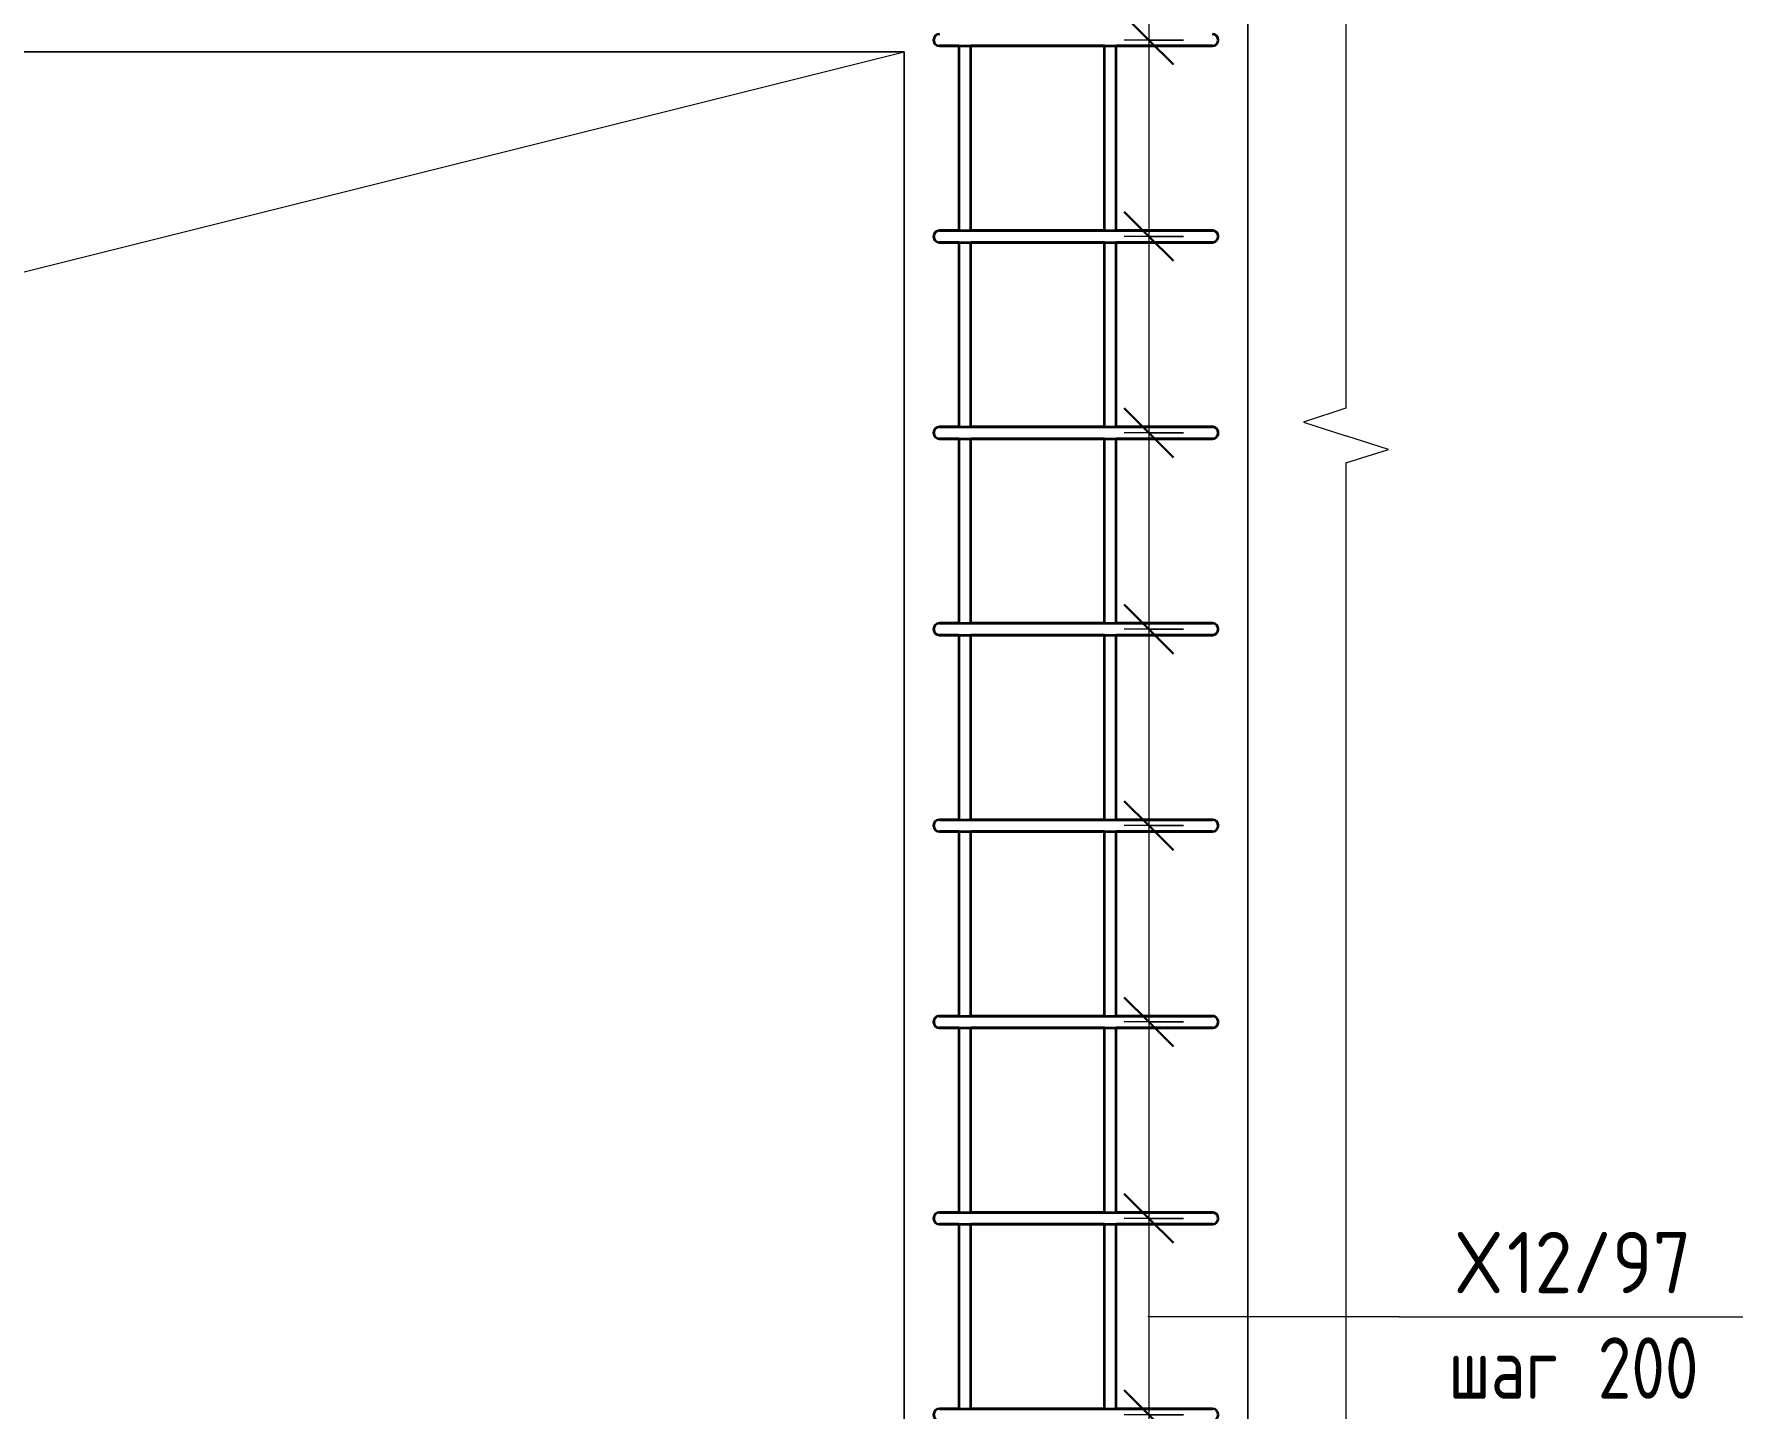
# Model space of a CAD drawing. Header units: millimetres. Extents: x -39853 to 12393, y -4903 to 80275.
# Drawn here: x 10647 to 12387, y 1483 to 2883 of the extents above; entities that cross this region are included whole.
import ezdxf

# ---------------------------------------------------------------- set-up
doc = ezdxf.new("R2010")
doc.units = ezdxf.units.MM
for name, color, linetype, lineweight in [('AA_Dim', 7, 'Continuous', 9), ('AA_Dim-25', 7, 'Continuous', 9), ('AA_Oformlenie', 7, 'Continuous', 9), ('AA_Vinoska', 7, 'Continuous', 9), ('AF_Okno', 7, 'Continuous', 20), ('AF_Stena_Опалубка', 253, 'Continuous', 20), ('KR_Armatura_Tonkie', 7, 'Continuous', 20)]:
    doc.layers.add(name, color=color, linetype=linetype, lineweight=lineweight)
doc.styles.add('ISOCPEUR_6', font='isocpeur.ttf', dxfattribs={"width": 0.9, "height": 62.5})
doc.styles.add('ISOCPEUR_7', font='isocpeur.ttf', dxfattribs={"width": 0.8, "height": 62.5})
doc.dimstyles.new('10_Раскладка_арматуры_с_засечками_4', dxfattribs={"dimscale": 304.8, "dimtxt": 0.18, "dimasz": 0.164042, "dimexe": 0.082021, "dimexo": 0, "dimgap": 0, "dimtad": 1, "dimdec": 3, "dimrnd": 0.001, "dimdsep": 46, "dimtxsty": 'ISOCPEUR_6', "dimblk1": 'OBLIQUE', "dimblk2": 'OBLIQUE', "dimsah": 1, "dimcen": 0.09, "dimdle": 0.082021, "dimazin": 0, "dimtfac": 1, "dimtdec": 4, "dimtix": 1, "dimtmove": 0, "dimatfit": 3, "dimfxl": 1, "dimtvp": 1, "dimtolj": 1, "dimtzin": 0, "dimlwd": 18, "dimlwe": 18, "dimarcsym": 2})

# ---------------------------------------------------------------- blocks, each defined once
blk = doc.blocks.new('231_Отверстие прямоугольное в стене _Окно_Стена_ - Отверстие прямоугольное с обрамлением-4186206-Схема обрамления отверстия в стене 1530х2530')
at = {"layer": 'AF_Okno', "lineweight": 9}
blk.add_line((-36488.9, 2559), (-35264.9, 2865), dxfattribs=at)
blk = doc.blocks.new('011_Прямоугольник обрыва _ЭлУзла_ - 011_Прямоугольник обрыва _ЭлУзла_-4185680-Схема обрамления отверстия в стене 1530х2530')
at = {"layer": 'AA_Oformlenie'}
for p, q in [((-34814.9, 3435.2), (-34814.9, 2502)), ((-34814.9, 2446.4), (-34814.9, 579.4))]:
    blk.add_line(p, q, dxfattribs=at)
blk = doc.blocks.new('DIMBLOCK209-Схема обрамления отверстия в стене 1530х2530')
at = {"layer": 'AA_Dim-25', "lineweight": 30}
for p, q in [((11782.5, 2877), (11757.5, 2902)), ((11782.5, 2877), (11807.5, 2852)), ((11782.5, 2677), (11757.5, 2702)), ((11782.5, 2677), (11807.5, 2652))]:
    blk.add_line(p, q, dxfattribs=at)
at = {"layer": 'AA_Dim-25', "lineweight": 18}
for p, q in [((11782.5, 2902), (11782.5, 2677)), ((11817.9, 2877), (11757.5, 2877)), ((11782.5, 2877), (11817.9, 2877)), ((11817.9, 2677), (11757.5, 2677)), ((11782.5, 2677), (11817.9, 2677))]:
    blk.add_line(p, q, dxfattribs=at)
blk = doc.blocks.new('_Oblique')
at = {"color": 0, "linetype": 'ByBlock', "lineweight": -2}
blk.add_line((-0.5, -0.5), (0.5, 0.5), dxfattribs=at)
blk = doc.blocks.new('DIMBLOCK210-Схема обрамления отверстия в стене 1530х2530')
at = {"layer": 'AA_Dim-25', "lineweight": 30}
for p, q in [((11782.5, 2677), (11757.5, 2702)), ((11782.5, 2677), (11807.5, 2652)), ((11782.5, 2477), (11757.5, 2502)), ((11782.5, 2477), (11807.5, 2452))]:
    blk.add_line(p, q, dxfattribs=at)
at = {"layer": 'AA_Dim-25', "lineweight": 18}
for p, q in [((11817.9, 2677), (11757.5, 2677)), ((11782.5, 2677), (11782.5, 2477)), ((11782.5, 2677), (11817.9, 2677)), ((11817.9, 2477), (11757.5, 2477)), ((11782.5, 2477), (11817.9, 2477))]:
    blk.add_line(p, q, dxfattribs=at)
blk = doc.blocks.new('DIMBLOCK211-Схема обрамления отверстия в стене 1530х2530')
at = {"layer": 'AA_Dim-25', "lineweight": 30}
for p, q in [((11782.5, 2477), (11757.5, 2502)), ((11782.5, 2477), (11807.5, 2452)), ((11782.5, 2277), (11757.5, 2302)), ((11782.5, 2277), (11807.5, 2252))]:
    blk.add_line(p, q, dxfattribs=at)
at = {"layer": 'AA_Dim-25', "lineweight": 18}
for p, q in [((11817.9, 2477), (11757.5, 2477)), ((11782.5, 2477), (11782.5, 2277)), ((11782.5, 2477), (11817.9, 2477)), ((11817.9, 2277), (11757.5, 2277)), ((11782.5, 2277), (11817.9, 2277))]:
    blk.add_line(p, q, dxfattribs=at)
blk = doc.blocks.new('DIMBLOCK212-Схема обрамления отверстия в стене 1530х2530')
at = {"layer": 'AA_Dim-25', "lineweight": 30}
for p, q in [((11782.5, 2277), (11757.5, 2302)), ((11782.5, 2277), (11807.5, 2252)), ((11782.5, 2077), (11757.5, 2102)), ((11782.5, 2077), (11807.5, 2052))]:
    blk.add_line(p, q, dxfattribs=at)
at = {"layer": 'AA_Dim-25', "lineweight": 18}
for p, q in [((11817.9, 2277), (11757.5, 2277)), ((11782.5, 2277), (11782.5, 2077)), ((11782.5, 2277), (11817.9, 2277)), ((11817.9, 2077), (11757.5, 2077)), ((11782.5, 2077), (11817.9, 2077))]:
    blk.add_line(p, q, dxfattribs=at)
blk = doc.blocks.new('DIMBLOCK213-Схема обрамления отверстия в стене 1530х2530')
at = {"layer": 'AA_Dim-25', "lineweight": 30}
for p, q in [((11782.5, 2077), (11757.5, 2102)), ((11782.5, 2077), (11807.5, 2052)), ((11782.5, 1877), (11757.5, 1902)), ((11782.5, 1877), (11807.5, 1852))]:
    blk.add_line(p, q, dxfattribs=at)
at = {"layer": 'AA_Dim-25', "lineweight": 18}
for p, q in [((11817.9, 2077), (11757.5, 2077)), ((11782.5, 2077), (11782.5, 1877)), ((11782.5, 2077), (11817.9, 2077)), ((11817.9, 1877), (11757.5, 1877)), ((11782.5, 1877), (11817.9, 1877))]:
    blk.add_line(p, q, dxfattribs=at)
blk = doc.blocks.new('DIMBLOCK214-Схема обрамления отверстия в стене 1530х2530')
at = {"layer": 'AA_Dim-25', "lineweight": 30}
for p, q in [((11782.5, 1877), (11757.5, 1902)), ((11782.5, 1877), (11807.5, 1852)), ((11782.5, 1677), (11757.5, 1702)), ((11782.5, 1677), (11807.5, 1652))]:
    blk.add_line(p, q, dxfattribs=at)
at = {"layer": 'AA_Dim-25', "lineweight": 18}
for p, q in [((11817.9, 1877), (11757.5, 1877)), ((11782.5, 1877), (11782.5, 1677)), ((11782.5, 1877), (11817.9, 1877)), ((11817.9, 1677), (11757.5, 1677)), ((11782.5, 1677), (11817.9, 1677))]:
    blk.add_line(p, q, dxfattribs=at)
blk = doc.blocks.new('DIMBLOCK215-Схема обрамления отверстия в стене 1530х2530')
at = {"layer": 'AA_Dim-25', "lineweight": 30}
for p, q in [((11782.5, 1677), (11757.5, 1702)), ((11782.5, 1677), (11807.5, 1652)), ((11782.5, 1477), (11757.5, 1502)), ((11782.5, 1477), (11807.5, 1452))]:
    blk.add_line(p, q, dxfattribs=at)
at = {"layer": 'AA_Dim-25', "lineweight": 18}
for p, q in [((11817.9, 1677), (11757.5, 1677)), ((11782.5, 1677), (11782.5, 1477)), ((11782.5, 1677), (11817.9, 1677)), ((11817.9, 1477), (11757.5, 1477)), ((11782.5, 1477), (11817.9, 1477))]:
    blk.add_line(p, q, dxfattribs=at)
blk = doc.blocks.new('DIMBLOCK216-Схема обрамления отверстия в стене 1530х2530')
at = {"layer": 'AA_Dim-25', "lineweight": 30}
for p, q in [((11782.5, 1477), (11757.5, 1502)), ((11782.5, 1477), (11807.5, 1452)), ((11782.5, 1277), (11757.5, 1302)), ((11782.5, 1277), (11807.5, 1252))]:
    blk.add_line(p, q, dxfattribs=at)
at = {"layer": 'AA_Dim-25', "lineweight": 18}
for p, q in [((11817.9, 1477), (11757.5, 1477)), ((11782.5, 1477), (11782.5, 1277)), ((11782.5, 1477), (11817.9, 1477)), ((11817.9, 1277), (11757.5, 1277)), ((11782.5, 1277), (11817.9, 1277))]:
    blk.add_line(p, q, dxfattribs=at)
blk = doc.blocks.new('042_М_Арматуры - Диам длина поз _ Комментарий-3662934-Схема обрамления отверстия в стене 1530х2530')
at = {"layer": 'AA_Vinoska'}
blk.add_line((-34755.3, -251), (-34405.3, -251), dxfattribs=at)

msp = doc.modelspace()

# ---------------------------------------------------------------- linework, layer by layer
at = {"layer": 'AA_Vinoska'}
for p, q in [((11983.2123, 2502.024), (11939.8873, 2487.9469)), ((11939.8873, 2487.9469), (11983.2123, 2473.8697)), ((12026.5136, 2460.1197), (11983.2123, 2473.8697)), ((11983.2123, 2446.3697), (12026.5136, 2460.1197)), ((11781.4726, 1576.8911), (12037.4384, 1576.8911))]:
    msp.add_line(p, q, dxfattribs=at)
at = {"layer": 'AF_Stena_Опалубка'}
for p, q in [((11883.2123, -410), (11883.2123, 3115)), ((11883.2123, 3115), (11883.2123, -410)), ((10003.2123, 2865), (11533.2123, 2865)), ((11533.2123, 2865), (10003.2123, 2865)), ((11533.2123, 2865), (11533.2123, 335)), ((11533.2123, 335), (11533.2123, 2865))]:
    msp.add_line(p, q, dxfattribs=at)
at = {"layer": 'KR_Armatura_Tonkie', "lineweight": 35}
for p, q in [((11570.439, 2871), (11569.2123, 2871)), ((11569.2123, 2871), (11605.2123, 2871)), ((11589.124, 2871), (11570.5193, 2871)), ((11589.2123, 2683), (11589.2123, 2871)), ((11589.2123, 2683), (11589.2123, 2871)), ((11605.2123, 2871), (11601.1748, 2871)), ((11601.2123, 2683), (11601.2123, 2871)), ((11601.2123, 2683), (11601.2123, 2871)), ((11737.2123, 2871), (11605.2123, 2871)), ((11605.2123, 2871), (11811.2123, 2871)), ((11737.2123, 2683), (11737.2123, 2871)), ((11737.2123, 2683), (11737.2123, 2871)), ((11749.2123, 2871), (11785.7565, 2871)), ((11811.2123, 2871), (11749.2123, 2871)), ((11749.2123, 2683), (11749.2123, 2871)), ((11749.2123, 2683), (11749.2123, 2871)), ((11785.7565, 2871), (11847.2123, 2871)), ((11836.6682, 2871), (11799.5026, 2871)), ((11847.2123, 2871), (11811.2123, 2871)), ((11811.2123, 2871), (11836.6682, 2871)), ((11836.6682, 2871), (11836.6682, 2871)), ((11589.124, 2683), (11569.2123, 2683)), ((11569.2123, 2683), (11605.2123, 2683)), ((11605.2123, 2683), (11601.1748, 2683)), ((11737.2123, 2683), (11605.2123, 2683)), ((11605.2123, 2683), (11811.2123, 2683)), ((11749.2123, 2683), (11785.7565, 2683)), ((11811.2123, 2683), (11749.2123, 2683)), ((11785.7565, 2683), (11847.2123, 2683)), ((11836.6682, 2683), (11799.5026, 2683)), ((11847.2123, 2683), (11811.2123, 2683)), ((11811.2123, 2683), (11847.2123, 2683)), ((11847.2123, 2683), (11836.6682, 2683)), ((11589.124, 2671), (11569.2123, 2671)), ((11569.2123, 2671), (11605.2123, 2671)), ((11589.2123, 2483), (11589.2123, 2671)), ((11589.2123, 2483), (11589.2123, 2671)), ((11605.2123, 2671), (11601.1748, 2671)), ((11601.2123, 2483), (11601.2123, 2671)), ((11601.2123, 2483), (11601.2123, 2671)), ((11737.2123, 2671), (11605.2123, 2671)), ((11605.2123, 2671), (11811.2123, 2671)), ((11737.2123, 2483), (11737.2123, 2671)), ((11737.2123, 2483), (11737.2123, 2671)), ((11749.2123, 2671), (11785.7565, 2671)), ((11811.2123, 2671), (11749.2123, 2671)), ((11749.2123, 2483), (11749.2123, 2671)), ((11749.2123, 2483), (11749.2123, 2671)), ((11785.7565, 2671), (11847.2123, 2671)), ((11836.6682, 2671), (11799.5026, 2671)), ((11847.2123, 2671), (11811.2123, 2671)), ((11811.2123, 2671), (11836.6682, 2671)), ((11836.6682, 2671), (11836.6682, 2671)), ((11589.124, 2483), (11569.2123, 2483)), ((11569.2123, 2483), (11605.2123, 2483)), ((11605.2123, 2483), (11601.1748, 2483)), ((11737.2123, 2483), (11605.2123, 2483)), ((11605.2123, 2483), (11811.2123, 2483)), ((11749.2123, 2483), (11785.7565, 2483)), ((11811.2123, 2483), (11749.2123, 2483)), ((11785.7565, 2483), (11847.2123, 2483)), ((11836.6682, 2483), (11799.5026, 2483)), ((11847.2123, 2483), (11811.2123, 2483)), ((11811.2123, 2483), (11847.2123, 2483)), ((11847.2123, 2483), (11836.6682, 2483)), ((11589.124, 2471), (11569.2123, 2471)), ((11569.2123, 2471), (11605.2123, 2471)), ((11589.2123, 2283), (11589.2123, 2471)), ((11589.2123, 2283), (11589.2123, 2471)), ((11605.2123, 2471), (11601.1748, 2471)), ((11601.2123, 2283), (11601.2123, 2471)), ((11601.2123, 2283), (11601.2123, 2471)), ((11737.2123, 2471), (11605.2123, 2471)), ((11605.2123, 2471), (11811.2123, 2471)), ((11737.2123, 2283), (11737.2123, 2471)), ((11737.2123, 2283), (11737.2123, 2471)), ((11749.2123, 2471), (11785.7565, 2471)), ((11811.2123, 2471), (11749.2123, 2471)), ((11749.2123, 2283), (11749.2123, 2471)), ((11749.2123, 2283), (11749.2123, 2471)), ((11785.7565, 2471), (11847.2123, 2471)), ((11836.6682, 2471), (11799.5026, 2471)), ((11847.2123, 2471), (11811.2123, 2471)), ((11811.2123, 2471), (11836.6682, 2471)), ((11836.6682, 2471), (11836.6682, 2471)), ((11589.124, 2283), (11569.2123, 2283)), ((11569.2123, 2283), (11605.2123, 2283)), ((11605.2123, 2283), (11601.1748, 2283)), ((11737.2123, 2283), (11605.2123, 2283)), ((11605.2123, 2283), (11811.2123, 2283)), ((11749.2123, 2283), (11785.7565, 2283)), ((11811.2123, 2283), (11749.2123, 2283)), ((11785.7565, 2283), (11847.2123, 2283)), ((11836.6682, 2283), (11799.5026, 2283)), ((11847.2123, 2283), (11811.2123, 2283)), ((11811.2123, 2283), (11847.2123, 2283)), ((11847.2123, 2283), (11836.6682, 2283)), ((11589.124, 2271), (11569.2123, 2271)), ((11569.2123, 2271), (11605.2123, 2271)), ((11589.2123, 2083), (11589.2123, 2271)), ((11589.2123, 2083), (11589.2123, 2271)), ((11605.2123, 2271), (11601.1748, 2271)), ((11601.2123, 2083), (11601.2123, 2271)), ((11601.2123, 2083), (11601.2123, 2271)), ((11737.2123, 2271), (11605.2123, 2271)), ((11605.2123, 2271), (11811.2123, 2271)), ((11737.2123, 2083), (11737.2123, 2271)), ((11737.2123, 2083), (11737.2123, 2271)), ((11749.2123, 2271), (11785.7565, 2271)), ((11811.2123, 2271), (11749.2123, 2271)), ((11749.2123, 2083), (11749.2123, 2271)), ((11749.2123, 2083), (11749.2123, 2271)), ((11785.7565, 2271), (11847.2123, 2271)), ((11836.6682, 2271), (11799.5026, 2271)), ((11847.2123, 2271), (11811.2123, 2271)), ((11811.2123, 2271), (11836.6682, 2271)), ((11836.6682, 2271), (11836.6682, 2271)), ((11589.124, 2083), (11569.2123, 2083)), ((11569.2123, 2083), (11605.2123, 2083)), ((11589.124, 2071), (11569.2123, 2071)), ((11569.2123, 2071), (11605.2123, 2071)), ((11589.2123, 1883), (11589.2123, 2071)), ((11589.2123, 1883), (11589.2123, 2071)), ((11605.2123, 2083), (11601.1748, 2083)), ((11605.2123, 2071), (11601.1748, 2071)), ((11601.2123, 1883), (11601.2123, 2071)), ((11601.2123, 1883), (11601.2123, 2071)), ((11737.2123, 2083), (11605.2123, 2083)), ((11605.2123, 2083), (11811.2123, 2083)), ((11737.2123, 2071), (11605.2123, 2071)), ((11605.2123, 2071), (11811.2123, 2071)), ((11737.2123, 1883), (11737.2123, 2071)), ((11737.2123, 1883), (11737.2123, 2071)), ((11749.2123, 2083), (11785.7565, 2083)), ((11811.2123, 2083), (11749.2123, 2083)), ((11749.2123, 2071), (11785.7565, 2071)), ((11811.2123, 2071), (11749.2123, 2071)), ((11749.2123, 1883), (11749.2123, 2071)), ((11749.2123, 1883), (11749.2123, 2071)), ((11785.7565, 2083), (11847.2123, 2083)), ((11785.7565, 2071), (11847.2123, 2071)), ((11836.6682, 2083), (11799.5026, 2083)), ((11836.6682, 2071), (11799.5026, 2071)), ((11847.2123, 2083), (11811.2123, 2083)), ((11811.2123, 2083), (11847.2123, 2083)), ((11847.2123, 2071), (11811.2123, 2071)), ((11811.2123, 2071), (11836.6682, 2071)), ((11847.2123, 2083), (11836.6682, 2083)), ((11836.6682, 2071), (11836.6682, 2071)), ((11589.124, 1883), (11569.2123, 1883)), ((11569.2123, 1883), (11605.2123, 1883)), ((11605.2123, 1883), (11601.1748, 1883)), ((11737.2123, 1883), (11605.2123, 1883)), ((11605.2123, 1883), (11811.2123, 1883)), ((11749.2123, 1883), (11785.7565, 1883)), ((11811.2123, 1883), (11749.2123, 1883)), ((11785.7565, 1883), (11847.2123, 1883)), ((11836.6682, 1883), (11799.5026, 1883)), ((11847.2123, 1883), (11811.2123, 1883)), ((11811.2123, 1883), (11847.2123, 1883)), ((11847.2123, 1883), (11836.6682, 1883)), ((11589.124, 1871), (11569.2123, 1871)), ((11569.2123, 1871), (11605.2123, 1871)), ((11589.2123, 1683), (11589.2123, 1871)), ((11589.2123, 1683), (11589.2123, 1871)), ((11605.2123, 1871), (11601.1748, 1871)), ((11601.2123, 1683), (11601.2123, 1871)), ((11601.2123, 1683), (11601.2123, 1871)), ((11737.2123, 1871), (11605.2123, 1871)), ((11605.2123, 1871), (11811.2123, 1871)), ((11737.2123, 1683), (11737.2123, 1871)), ((11737.2123, 1683), (11737.2123, 1871)), ((11749.2123, 1871), (11785.7565, 1871)), ((11811.2123, 1871), (11749.2123, 1871)), ((11749.2123, 1683), (11749.2123, 1871)), ((11749.2123, 1683), (11749.2123, 1871)), ((11785.7565, 1871), (11847.2123, 1871)), ((11836.6682, 1871), (11799.5026, 1871)), ((11847.2123, 1871), (11811.2123, 1871)), ((11811.2123, 1871), (11836.6682, 1871)), ((11836.6682, 1871), (11836.6682, 1871)), ((11589.124, 1683), (11569.2123, 1683)), ((11569.2123, 1683), (11605.2123, 1683)), ((11589.124, 1671), (11569.2123, 1671)), ((11569.2123, 1671), (11605.2123, 1671)), ((11589.2123, 1483), (11589.2123, 1671)), ((11589.2123, 1483), (11589.2123, 1671)), ((11605.2123, 1683), (11601.1748, 1683)), ((11605.2123, 1671), (11601.1748, 1671)), ((11601.2123, 1483), (11601.2123, 1671)), ((11601.2123, 1483), (11601.2123, 1671)), ((11737.2123, 1683), (11605.2123, 1683)), ((11605.2123, 1683), (11811.2123, 1683)), ((11737.2123, 1671), (11605.2123, 1671)), ((11605.2123, 1671), (11811.2123, 1671)), ((11737.2123, 1483), (11737.2123, 1671)), ((11737.2123, 1483), (11737.2123, 1671)), ((11749.2123, 1683), (11785.7565, 1683)), ((11811.2123, 1683), (11749.2123, 1683)), ((11749.2123, 1671), (11785.7565, 1671)), ((11811.2123, 1671), (11749.2123, 1671)), ((11749.2123, 1483), (11749.2123, 1671)), ((11749.2123, 1483), (11749.2123, 1671)), ((11785.7565, 1683), (11847.2123, 1683)), ((11785.7565, 1671), (11847.2123, 1671)), ((11836.6682, 1683), (11799.5026, 1683)), ((11836.6682, 1671), (11799.5026, 1671)), ((11847.2123, 1683), (11811.2123, 1683)), ((11811.2123, 1683), (11847.2123, 1683)), ((11847.2123, 1671), (11811.2123, 1671)), ((11811.2123, 1671), (11836.6682, 1671)), ((11847.2123, 1683), (11836.6682, 1683)), ((11836.6682, 1671), (11836.6682, 1671)), ((11589.124, 1483), (11569.2123, 1483)), ((11569.2123, 1483), (11605.2123, 1483)), ((11605.2123, 1483), (11601.1748, 1483)), ((11737.2123, 1483), (11605.2123, 1483)), ((11605.2123, 1483), (11811.2123, 1483)), ((11749.2123, 1483), (11785.7565, 1483)), ((11811.2123, 1483), (11749.2123, 1483)), ((11785.7565, 1483), (11847.2123, 1483)), ((11836.6682, 1483), (11799.5026, 1483)), ((11847.2123, 1483), (11811.2123, 1483)), ((11811.2123, 1483), (11847.2123, 1483)), ((11847.2123, 1483), (11836.6682, 1483))]:
    msp.add_line(p, q, dxfattribs=at)
for centre, start, end in [((11569.2123, 2877), 90, 270), ((11569.2123, 2877), 90, 270), ((11847.2123, 2877), 270, 90), ((11847.2123, 2877), 270, 90), ((11847.2123, 2877), 270, 87.2175996), ((11569.2123, 2677), 90, 270), ((11569.2123, 2677), 90, 270), ((11847.2123, 2677), 270, 90), ((11847.2123, 2677), 270, 90), ((11847.2123, 2677), 270, 87.2175996), ((11569.2123, 2477), 90, 270), ((11569.2123, 2477), 90, 270), ((11847.2123, 2477), 270, 90), ((11847.2123, 2477), 270, 90), ((11847.2123, 2477), 270, 329.8389242), ((11847.2123, 2477), 330, 87.2175996), ((11569.2123, 2277), 90, 270), ((11569.2123, 2277), 90, 270), ((11847.2123, 2277), 270, 90), ((11847.2123, 2277), 270, 90), ((11847.2123, 2277), 270, 87.2175996), ((11569.2123, 2077), 90, 270), ((11569.2123, 2077), 90, 270), ((11847.2123, 2077), 270, 90), ((11847.2123, 2077), 270, 90), ((11847.2123, 2077), 270, 87.2175996), ((11569.2123, 1877), 90, 270), ((11569.2123, 1877), 135, 270), ((11569.2123, 1877), 90, 133.4295943), ((11847.2123, 1877), 270, 90), ((11847.2123, 1877), 270, 90), ((11847.2123, 1877), 270, 45), ((11847.2123, 1877), 46.5704057, 87.2175996), ((11569.2123, 1677), 90, 270), ((11569.2123, 1677), 90, 270), ((11847.2123, 1677), 270, 90), ((11847.2123, 1677), 270, 90), ((11847.2123, 1677), 270, 87.2175997), ((11569.2123, 1477), 90, 270), ((11569.2123, 1477), 90, 270), ((11847.2123, 1477), 270, 90), ((11847.2123, 1477), 270, 90)]:
    msp.add_arc(centre, 6, start, end, dxfattribs=at)

# ---------------------------------------------------------------- block references
at = {"layer": 'AA_Oformlenie'}
msp.add_blockref('011_Прямоугольник обрыва _ЭлУзла_ - 011_Прямоугольник обрыва _ЭлУзла_-4185680-Схема обрамления отверстия в стене 1530х2530', (46798.0867, 0), dxfattribs=at)
at = {"layer": 'AA_Vinoska'}
msp.add_blockref('042_М_Арматуры - Диам длина поз _ Комментарий-3662934-Схема обрамления отверстия в стене 1530х2530', (46792.7063, 1827.8498), dxfattribs=at)
at = {"layer": 'AF_Okno'}
msp.add_blockref('231_Отверстие прямоугольное в стене _Окно_Стена_ - Отверстие прямоугольное с обрамлением-4186206-Схема обрамления отверстия в стене 1530х2530', (46798.0867, 0), dxfattribs=at)

# ---------------------------------------------------------------- texts
at = {"layer": 'AA_Vinoska', "char_height": 62.5, "attachment_point": 1}
for s, insert, width, style in [('\\fISOCPEUR|b0|i0|c204|p34|;\\W.9;Х', (12096.5794, 1663.2436), 61.329094, 'ISOCPEUR_6'), ('12/97', (12147.181, 1663.2436), 229.082203, 'ISOCPEUR_6'), (' 200', (12207.8648, 1555.7673), 166.751, 'ISOCPEUR_7'), ('шаг', (12087.4794, 1555.7673), 145.907125, 'ISOCPEUR_7')]:
    msp.add_mtext(s, dxfattribs=dict(at, insert=insert, width=width, style=style))

# ---------------------------------------------------------------- dimensions: what is measured, and where the dimension line sits
at = {"layer": 'AA_Dim', "lineweight": 18}
for base, p1, p2, picture, middle in [((11782.5331, 2677), (11817.8884, 2877), (11817.8884, 2677), 'DIMBLOCK209-Схема обрамления отверстия в стене 1530х2530', (11751.2831, 2777)), ((11782.5331, 2477), (11817.8884, 2677), (11817.8884, 2477), 'DIMBLOCK210-Схема обрамления отверстия в стене 1530х2530', (11751.2831, 2577)), ((11782.5331, 2277), (11817.8884, 2477), (11817.8884, 2277), 'DIMBLOCK211-Схема обрамления отверстия в стене 1530х2530', (11751.2831, 2377)), ((11782.5331, 2077), (11817.8884, 2277), (11817.8884, 2077), 'DIMBLOCK212-Схема обрамления отверстия в стене 1530х2530', (11751.2831, 2177)), ((11782.5331, 1877), (11817.8884, 2077), (11817.8884, 1877), 'DIMBLOCK213-Схема обрамления отверстия в стене 1530х2530', (11751.2831, 1977)), ((11782.5331, 1677), (11817.8884, 1877), (11817.8884, 1677), 'DIMBLOCK214-Схема обрамления отверстия в стене 1530х2530', (11751.2831, 1777)), ((11782.5331, 1477), (11817.8884, 1677), (11817.8884, 1477), 'DIMBLOCK215-Схема обрамления отверстия в стене 1530х2530', (11751.2831, 1577)), ((11782.5331, 1277), (11817.8884, 1477), (11817.8884, 1277), 'DIMBLOCK216-Схема обрамления отверстия в стене 1530х2530', (11751.2831, 1377))]:
    dim = msp.add_linear_dim(base=base, p1=p1, p2=p2, angle=90, dimstyle='10_Раскладка_арматуры_с_засечками_4', override={"dimpost": '<>', "dimfxl": 200}, dxfattribs=at)
    dim.commit()
    dim.dimension.update_dxf_attribs({"geometry": picture, "text_midpoint": middle})

doc.saveas('drawing.dxf')
